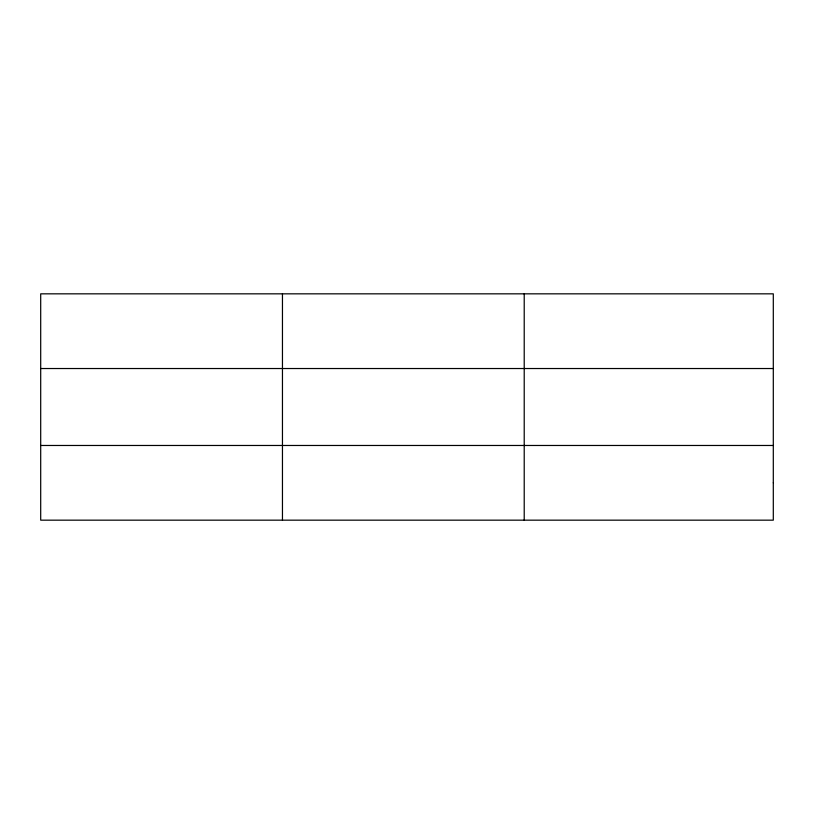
<?xml version="1.0" encoding="UTF-8"?>
<svg xmlns="http://www.w3.org/2000/svg" width="814" height="814" viewBox="0 0 814 814"><rect width="100%" height="100%" fill="white"/><g stroke="black" fill="none" stroke-linecap="round" stroke-linejoin="round"><path stroke-width="1.22" d="M282.458 293.834L282.458 520.166M524.216 293.834L524.216 520.166M40.7 368.528L773.3 368.528M40.7 445.472L773.3 445.472M773.3 482.824L773.3 520.166L40.7 520.166L40.7 293.834L773.3 293.834L773.3 482.824"/></g></svg>
